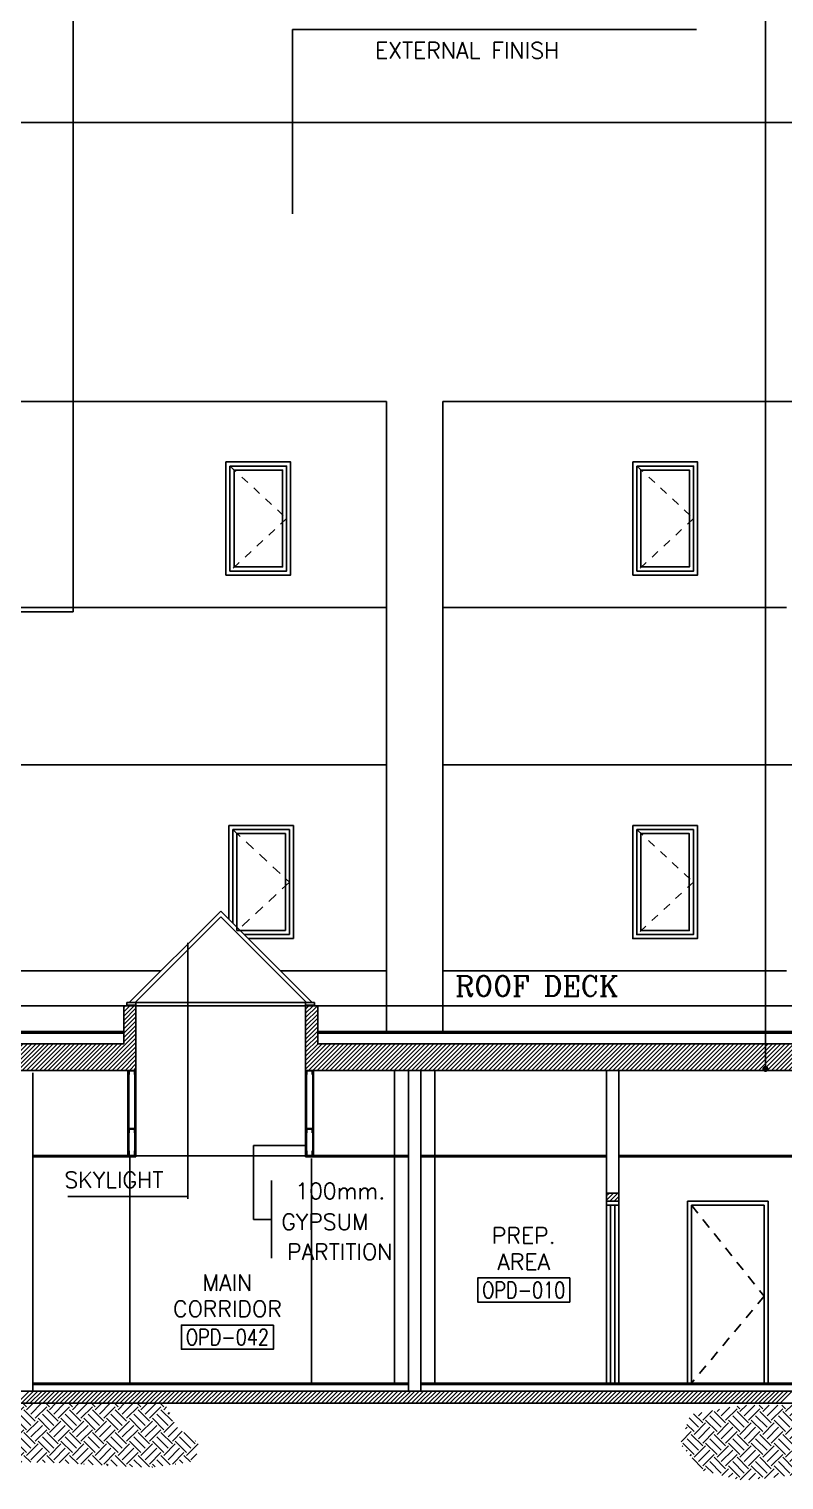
# Model space of a CAD drawing. Extents: x 417680.1 to 417774.5, y 43453.2 to 43484.7.
# Drawn here: x 417737.33 to 417746.67, y 43456.91 to 43474.87 of the extents above; entities that cross this region are included whole.
import ezdxf
from ezdxf.enums import TextEntityAlignment as Align

# ---------------------------------------------------------------- set-up
doc = ezdxf.new("R2010")
doc.units = 0
doc.header["$MEASUREMENT"] = 0
doc.linetypes.add('HIDDEN2', pattern=[0.1875, 0.125, -0.0625])
doc.layers.get('0').update_dxf_attribs({"color": 4, "linetype": 'CONTINUOUS'})
for name, color, linetype in [('CELING', 1, 'CONTINUOUS'), ('COL', 2, 'CONTINUOUS'), ('DIM-IN', 7, 'CONTINUOUS'), ('DIM-OUT', 4, 'CONTINUOUS'), ('DOOR', 7, 'CONTINUOUS'), ('EL', 2, 'CONTINUOUS'), ('HAT', 11, 'CONTINUOUS'), ('Hatch', 11, 'CONTINUOUS'), ('RM-BOX', 2, 'CONTINUOUS'), ('RM-NAME', 2, 'CONTINUOUS'), ('RM-NO', 2, 'CONTINUOUS'), ('SEC', 4, 'CONTINUOUS'), ('WALL', 2, 'CONTINUOUS'), ('WIN', 4, 'CONTINUOUS')]:
    doc.layers.add(name, color=color, linetype=linetype)
doc.styles.add('ROMANC', font='romanc', dxfattribs={"height": 0.1})
doc.styles.add('ROMANS', font='ROMANS.shx', dxfattribs={"width": 0.6})

# ---------------------------------------------------------------- blocks, each defined once
blk = doc.blocks.new('*X14')
at = {"color": 0}
for p, q in [((-239486, 231235), (-239464, 231257)), ((-239486, 231182), (-239411, 231257)), ((-239486, 231129), (-239358, 231257)), ((-239486, 231076), (-239336, 231226)), ((-239486, 231023), (-239336, 231173)), ((-249086, 230704), (-248773, 231017)), ((-249086, 230757), (-248826, 231017)), ((-249086, 230810), (-248879, 231017)), ((-249086, 230863), (-248932, 231017)), ((-249086, 230916), (-248985, 231017)), ((-249086, 230969), (-249038, 231017)), ((-249050, 230687), (-248720, 231017)), ((-248996, 230687), (-248666, 231017)), ((-248943, 230687), (-248613, 231017)), ((-248890, 230687), (-248560, 231017)), ((-248837, 230687), (-248507, 231017)), ((-248784, 230687), (-248454, 231017)), ((-248731, 230687), (-248401, 231017)), ((-248678, 230687), (-248348, 231017)), ((-248625, 230687), (-248295, 231017)), ((-248572, 230687), (-248242, 231017)), ((-248519, 230687), (-248189, 231017)), ((-248466, 230687), (-248136, 231017)), ((-248413, 230687), (-248083, 231017)), ((-248360, 230687), (-248030, 231017)), ((-248307, 230687), (-247977, 231017)), ((-248254, 230687), (-247924, 231017)), ((-248201, 230687), (-247871, 231017)), ((-248148, 230687), (-247818, 231017)), ((-248095, 230687), (-247765, 231017)), ((-248042, 230687), (-247712, 231017)), ((-247989, 230687), (-247659, 231017)), ((-247936, 230687), (-247606, 231017)), ((-247883, 230687), (-247553, 231017)), ((-247830, 230687), (-247500, 231017)), ((-247777, 230687), (-247447, 231017)), ((-247724, 230687), (-247394, 231017)), ((-247671, 230687), (-247341, 231017)), ((-247618, 230687), (-247288, 231017)), ((-247565, 230687), (-247235, 231017)), ((-247512, 230687), (-247182, 231017)), ((-247459, 230687), (-247129, 231017)), ((-247405, 230687), (-247075, 231017)), ((-247352, 230687), (-247022, 231017)), ((-247299, 230687), (-246969, 231017)), ((-247246, 230687), (-246916, 231017)), ((-247193, 230687), (-246863, 231017)), ((-247140, 230687), (-246810, 231017)), ((-247087, 230687), (-246757, 231017)), ((-247034, 230687), (-246704, 231017)), ((-246981, 230687), (-246651, 231017)), ((-246928, 230687), (-246598, 231017)), ((-246875, 230687), (-246545, 231017)), ((-246822, 230687), (-246492, 231017)), ((-246769, 230687), (-246439, 231017)), ((-246716, 230687), (-246386, 231017)), ((-246663, 230687), (-246333, 231017)), ((-246610, 230687), (-246280, 231017)), ((-246557, 230687), (-246227, 231017)), ((-246504, 230687), (-246174, 231017)), ((-246451, 230687), (-246121, 231017)), ((-246398, 230687), (-246068, 231017)), ((-246345, 230687), (-246015, 231017)), ((-246292, 230687), (-245962, 231017)), ((-246239, 230687), (-245909, 231017)), ((-246186, 230687), (-245856, 231017)), ((-246133, 230687), (-245803, 231017)), ((-246080, 230687), (-245750, 231017)), ((-246027, 230687), (-245697, 231017)), ((-245974, 230687), (-245644, 231017)), ((-245921, 230687), (-245591, 231017)), ((-245868, 230687), (-245538, 231017)), ((-245815, 230687), (-245485, 231017)), ((-245761, 230687), (-245431, 231017)), ((-245708, 230687), (-245378, 231017)), ((-245655, 230687), (-245325, 231017)), ((-245602, 230687), (-245272, 231017)), ((-245549, 230687), (-245219, 231017)), ((-245496, 230687), (-245166, 231017)), ((-245443, 230687), (-245113, 231017)), ((-245390, 230687), (-245060, 231017)), ((-245337, 230687), (-245007, 231017)), ((-245284, 230687), (-244954, 231017)), ((-245231, 230687), (-244901, 231017)), ((-245178, 230687), (-244848, 231017)), ((-245125, 230687), (-244795, 231017)), ((-245072, 230687), (-244742, 231017)), ((-245019, 230687), (-244689, 231017)), ((-244966, 230687), (-244636, 231017)), ((-244913, 230687), (-244583, 231017)), ((-244860, 230687), (-244530, 231017)), ((-244807, 230687), (-244477, 231017)), ((-244754, 230687), (-244424, 231017)), ((-244701, 230687), (-244371, 231017)), ((-244648, 230687), (-244318, 231017)), ((-244595, 230687), (-244265, 231017)), ((-244542, 230687), (-244212, 231017)), ((-244489, 230687), (-244159, 231017)), ((-244436, 230687), (-244106, 231017)), ((-244383, 230687), (-244053, 231017)), ((-244330, 230687), (-244000, 231017)), ((-244277, 230687), (-243947, 231017)), ((-244224, 230687), (-243894, 231017)), ((-244170, 230687), (-243840, 231017)), ((-244117, 230687), (-243787, 231017)), ((-244064, 230687), (-243734, 231017)), ((-244011, 230687), (-243681, 231017)), ((-243958, 230687), (-243628, 231017)), ((-243905, 230687), (-243575, 231017)), ((-243852, 230687), (-243522, 231017)), ((-243836, 230650), (-243469, 231017)), ((-243836, 230597), (-243416, 231017)), ((-243836, 230544), (-243363, 231017)), ((-243836, 230491), (-243310, 231017)), ((-243817, 230457), (-243257, 231017)), ((-243764, 230457), (-243204, 231017)), ((-243711, 230457), (-243151, 231017)), ((-243658, 230457), (-243098, 231017)), ((-243605, 230457), (-243045, 231017)), ((-243552, 230457), (-242992, 231017)), ((-243499, 230457), (-242939, 231017)), ((-243446, 230457), (-242886, 231017)), ((-243393, 230457), (-242836, 231014)), ((-243340, 230457), (-242836, 230961)), ((-239486, 230970), (-239336, 231120)), ((-239486, 230917), (-239336, 231067)), ((-239486, 230864), (-239336, 231014)), ((-239486, 230811), (-239336, 230961)), ((-243287, 230457), (-242836, 230908)), ((-243234, 230457), (-242836, 230855)), ((-243181, 230457), (-242836, 230802)), ((-243128, 230457), (-242798, 230787)), ((-243075, 230457), (-242745, 230787)), ((-243022, 230457), (-242692, 230787)), ((-242969, 230457), (-242639, 230787)), ((-242916, 230457), (-242586, 230787)), ((-242863, 230457), (-242533, 230787)), ((-242809, 230457), (-242479, 230787)), ((-242756, 230457), (-242426, 230787)), ((-242703, 230457), (-242373, 230787)), ((-242650, 230457), (-242320, 230787)), ((-242597, 230457), (-242267, 230787)), ((-242544, 230457), (-242214, 230787)), ((-242491, 230457), (-242161, 230787)), ((-242438, 230457), (-242108, 230787)), ((-242385, 230457), (-242055, 230787)), ((-242332, 230457), (-242002, 230787)), ((-242279, 230457), (-241949, 230787)), ((-242226, 230457), (-241896, 230787)), ((-242173, 230457), (-241843, 230787)), ((-242120, 230457), (-241790, 230787)), ((-242067, 230457), (-241737, 230787)), ((-242014, 230457), (-241684, 230787)), ((-241961, 230457), (-241631, 230787)), ((-241908, 230457), (-241578, 230787)), ((-241855, 230457), (-241525, 230787)), ((-241802, 230457), (-241472, 230787)), ((-241749, 230457), (-241419, 230787)), ((-241696, 230457), (-241366, 230787)), ((-241643, 230457), (-241313, 230787)), ((-241590, 230457), (-241260, 230787)), ((-241537, 230457), (-241207, 230787)), ((-241484, 230457), (-241154, 230787)), ((-241431, 230457), (-241101, 230787)), ((-241378, 230457), (-241048, 230787)), ((-241325, 230457), (-240995, 230787)), ((-241272, 230457), (-240942, 230787)), ((-241218, 230457), (-240888, 230787)), ((-241165, 230457), (-240835, 230787)), ((-241112, 230457), (-240782, 230787)), ((-241059, 230457), (-240729, 230787)), ((-241006, 230457), (-240676, 230787)), ((-240953, 230457), (-240623, 230787)), ((-240900, 230457), (-240570, 230787)), ((-240847, 230457), (-240517, 230787)), ((-240794, 230457), (-240464, 230787)), ((-240741, 230457), (-240411, 230787)), ((-240688, 230457), (-240358, 230787)), ((-240635, 230457), (-240305, 230787)), ((-240582, 230457), (-240252, 230787)), ((-240529, 230457), (-240199, 230787)), ((-240476, 230457), (-240146, 230787)), ((-240423, 230457), (-240093, 230787)), ((-240370, 230457), (-240040, 230787)), ((-240317, 230457), (-239987, 230787)), ((-240264, 230457), (-239934, 230787)), ((-240211, 230457), (-239881, 230787)), ((-240158, 230457), (-239828, 230787)), ((-240105, 230457), (-239775, 230787)), ((-240052, 230457), (-239722, 230787)), ((-239999, 230457), (-239669, 230787)), ((-239946, 230457), (-239616, 230787)), ((-239893, 230457), (-239563, 230787)), ((-239840, 230457), (-239510, 230787)), ((-239787, 230457), (-239336, 230908)), ((-239734, 230457), (-239336, 230855)), ((-239681, 230457), (-239336, 230802)), ((-239628, 230457), (-239336, 230749)), ((-239574, 230457), (-239336, 230696)), ((-239521, 230457), (-239336, 230643)), ((-239468, 230457), (-239336, 230590)), ((-239415, 230457), (-239336, 230537)), ((-239362, 230457), (-239336, 230483))]:
    blk.add_line(p, q, dxfattribs=at)
blk = doc.blocks.new('WIN80E')
at = {"layer": 'WIN', "linetype": 'HIDDEN2'}
for p, q in [((50, -50), (750, -700)), ((750, -700), (50, -1350))]:
    blk.add_line(p, q, dxfattribs=at)
at = {"layer": 'WIN', "color": 4}
blk.add_lwpolyline([(0, 0), (800, 0), (800, -1400), (0, -1400)], close=True, dxfattribs=at)
at = {"layer": 'WIN'}
for points in [[(50, -50), (750, -50), (750, -1350), (50, -1350)], [(100, -100), (700, -100), (700, -1300), (100, -1300)]]:
    blk.add_lwpolyline(points, close=True, dxfattribs=at)
blk = doc.blocks.new('*X12')
at = {"color": 0}
for p, q in [((-240805, 226787), (-240655, 226937)), ((-240752, 226787), (-240602, 226937)), ((-240699, 226787), (-240549, 226937)), ((-240646, 226787), (-240496, 226937)), ((-240593, 226787), (-240443, 226937)), ((-240540, 226787), (-240390, 226937)), ((-240487, 226787), (-240337, 226937)), ((-240434, 226787), (-240284, 226937)), ((-240381, 226787), (-240231, 226937)), ((-240328, 226787), (-240178, 226937)), ((-240275, 226787), (-240125, 226937)), ((-240222, 226787), (-240072, 226937)), ((-240169, 226787), (-240019, 226937)), ((-240116, 226787), (-239966, 226937)), ((-240062, 226787), (-239912, 226937)), ((-240009, 226787), (-239859, 226937)), ((-239956, 226787), (-239806, 226937)), ((-239903, 226787), (-239753, 226937)), ((-239850, 226787), (-239700, 226937)), ((-239797, 226787), (-239647, 226937)), ((-239744, 226787), (-239594, 226937)), ((-239691, 226787), (-239541, 226937)), ((-239638, 226787), (-239488, 226937)), ((-239585, 226787), (-239435, 226937)), ((-239532, 226787), (-239382, 226937)), ((-239479, 226787), (-239329, 226937)), ((-239426, 226787), (-239276, 226937)), ((-239373, 226787), (-239223, 226937)), ((-239320, 226787), (-239170, 226937)), ((-239267, 226787), (-239117, 226937)), ((-239214, 226787), (-239064, 226937)), ((-239161, 226787), (-239011, 226937)), ((-239108, 226787), (-238958, 226937)), ((-239055, 226787), (-238905, 226937)), ((-239002, 226787), (-238852, 226937)), ((-238949, 226787), (-238799, 226937)), ((-238896, 226787), (-238746, 226937)), ((-238843, 226787), (-238693, 226937)), ((-238790, 226787), (-238640, 226937)), ((-238737, 226787), (-238587, 226937)), ((-238684, 226787), (-238534, 226937)), ((-238631, 226787), (-238481, 226937)), ((-238578, 226787), (-238428, 226937)), ((-238525, 226787), (-238375, 226937)), ((-238472, 226787), (-238322, 226937)), ((-238418, 226787), (-238268, 226937)), ((-238365, 226787), (-238215, 226937)), ((-238312, 226787), (-238162, 226937)), ((-238259, 226787), (-238109, 226937)), ((-238206, 226787), (-238056, 226937)), ((-238153, 226787), (-238003, 226937)), ((-238100, 226787), (-237950, 226937)), ((-238047, 226787), (-237897, 226937)), ((-237994, 226787), (-237844, 226937)), ((-237941, 226787), (-237791, 226937)), ((-237888, 226787), (-237738, 226937)), ((-237835, 226787), (-237685, 226937)), ((-237782, 226787), (-237632, 226937)), ((-237729, 226787), (-237579, 226937)), ((-237676, 226787), (-237526, 226937)), ((-237623, 226787), (-237473, 226937)), ((-237570, 226787), (-237420, 226937)), ((-237517, 226787), (-237367, 226937)), ((-237464, 226787), (-237314, 226937)), ((-237411, 226787), (-237261, 226937)), ((-237358, 226787), (-237208, 226937)), ((-237305, 226787), (-237155, 226937)), ((-237252, 226787), (-237102, 226937)), ((-237199, 226787), (-237049, 226937)), ((-237146, 226787), (-236996, 226937)), ((-237093, 226787), (-236943, 226937)), ((-237040, 226787), (-236890, 226937)), ((-236987, 226787), (-236837, 226937)), ((-236934, 226787), (-236784, 226937)), ((-236881, 226787), (-236731, 226937)), ((-236827, 226787), (-236677, 226937)), ((-236774, 226787), (-236624, 226937)), ((-236721, 226787), (-236571, 226937)), ((-236668, 226787), (-236518, 226937)), ((-236615, 226787), (-236465, 226937)), ((-236562, 226787), (-236412, 226937)), ((-236509, 226787), (-236359, 226937)), ((-236456, 226787), (-236306, 226937)), ((-236403, 226787), (-236253, 226937)), ((-236350, 226787), (-236200, 226937)), ((-236297, 226787), (-236147, 226937)), ((-236244, 226787), (-236094, 226937)), ((-236191, 226787), (-236041, 226937)), ((-236138, 226787), (-235988, 226937)), ((-236085, 226787), (-235935, 226937)), ((-236032, 226787), (-235882, 226937)), ((-235979, 226787), (-235829, 226937)), ((-235926, 226787), (-235776, 226937)), ((-235873, 226787), (-235723, 226937)), ((-235820, 226787), (-235670, 226937)), ((-235767, 226787), (-235617, 226937)), ((-235714, 226787), (-235564, 226937)), ((-235661, 226787), (-235511, 226937)), ((-235608, 226787), (-235458, 226937)), ((-235555, 226787), (-235405, 226937)), ((-235502, 226787), (-235352, 226937)), ((-235449, 226787), (-235299, 226937)), ((-235396, 226787), (-235246, 226937)), ((-235343, 226787), (-235193, 226937)), ((-235290, 226787), (-235140, 226937)), ((-235236, 226787), (-235086, 226937)), ((-235183, 226787), (-235033, 226937)), ((-235130, 226787), (-234980, 226937)), ((-235077, 226787), (-234927, 226937)), ((-235024, 226787), (-234874, 226937)), ((-234971, 226787), (-234821, 226937)), ((-234918, 226787), (-234768, 226937)), ((-234865, 226787), (-234715, 226937)), ((-234812, 226787), (-234662, 226937)), ((-234759, 226787), (-234609, 226937)), ((-234706, 226787), (-234556, 226937)), ((-234653, 226787), (-234503, 226937)), ((-234600, 226787), (-234450, 226937)), ((-234547, 226787), (-234397, 226937)), ((-234494, 226787), (-234344, 226937)), ((-234441, 226787), (-234291, 226937)), ((-234388, 226787), (-234238, 226937)), ((-234335, 226787), (-234185, 226937)), ((-234282, 226787), (-234132, 226937)), ((-234229, 226787), (-234079, 226937)), ((-234176, 226787), (-234026, 226937)), ((-234123, 226787), (-233973, 226937)), ((-234070, 226787), (-233920, 226937)), ((-234017, 226787), (-233867, 226937)), ((-233964, 226787), (-233814, 226937)), ((-233911, 226787), (-233761, 226937)), ((-233858, 226787), (-233708, 226937)), ((-233805, 226787), (-233655, 226937)), ((-233752, 226787), (-233602, 226937)), ((-233699, 226787), (-233549, 226937)), ((-233645, 226787), (-233495, 226937)), ((-233592, 226787), (-233442, 226937)), ((-233539, 226787), (-233389, 226937)), ((-233486, 226787), (-233336, 226937)), ((-233433, 226787), (-233283, 226937)), ((-233380, 226787), (-233230, 226937)), ((-233327, 226787), (-233177, 226937)), ((-233274, 226787), (-233124, 226937)), ((-233221, 226787), (-233071, 226937)), ((-233168, 226787), (-233018, 226937)), ((-233115, 226787), (-232965, 226937)), ((-233062, 226787), (-232912, 226937)), ((-233009, 226787), (-232859, 226937)), ((-232956, 226787), (-232806, 226937)), ((-232903, 226787), (-232753, 226937)), ((-232850, 226787), (-232700, 226937)), ((-232797, 226787), (-232647, 226937)), ((-232744, 226787), (-232594, 226937)), ((-232691, 226787), (-232541, 226937)), ((-232638, 226787), (-232488, 226937)), ((-232585, 226787), (-232435, 226937)), ((-232532, 226787), (-232382, 226937)), ((-232479, 226787), (-232329, 226937)), ((-232426, 226787), (-232276, 226937)), ((-232373, 226787), (-232223, 226937)), ((-232320, 226787), (-232170, 226937)), ((-232267, 226787), (-232117, 226937)), ((-232214, 226787), (-232064, 226937)), ((-232161, 226787), (-232011, 226937)), ((-232108, 226787), (-231958, 226937)), ((-232055, 226787), (-231905, 226937)), ((-232001, 226787), (-231851, 226937)), ((-231948, 226787), (-231798, 226937)), ((-231895, 226787), (-231745, 226937)), ((-231842, 226787), (-231692, 226937)), ((-231789, 226787), (-231639, 226937)), ((-231736, 226787), (-231586, 226937)), ((-231683, 226787), (-231533, 226937)), ((-231630, 226787), (-231480, 226937)), ((-231577, 226787), (-231427, 226937)), ((-231524, 226787), (-231374, 226937)), ((-231471, 226787), (-231321, 226937)), ((-231418, 226787), (-231268, 226937)), ((-231365, 226787), (-231215, 226937))]:
    blk.add_line(p, q, dxfattribs=at)
blk = doc.blocks.new('*X8')
at = {"color": 0}
for p, q in [((267.64, 287.09), (267.3, 287.42)), ((267.64, 286.73), (268.44, 287.53)), ((268.17, 286.2), (269.5, 287.53)), ((270.47, 287.09), (270.02, 287.53)), ((270.47, 286.73), (271.27, 287.53)), ((271, 286.2), (272.33, 287.53)), ((273.3, 287.09), (272.85, 287.53)), ((273.3, 286.73), (274.1, 287.53)), ((273.83, 286.2), (275.16, 287.53)), ((276.13, 287.09), (275.68, 287.53)), ((276.13, 286.73), (276.93, 287.53)), ((276.66, 286.2), (277.99, 287.53)), ((278.95, 287.09), (278.51, 287.53)), ((278.95, 286.73), (279.76, 287.53)), ((279.48, 286.2), (280.82, 287.53)), ((281.78, 287.09), (281.33, 287.53)), ((281.78, 286.73), (282.58, 287.53)), ((282.31, 286.2), (283.64, 287.53)), ((284.61, 287.09), (284.16, 287.53)), ((284.61, 286.73), (285.41, 287.53)), ((285.14, 286.2), (286.47, 287.53)), ((287.44, 287.09), (286.99, 287.53)), ((287.44, 286.73), (288.24, 287.53)), ((287.97, 286.2), (289.3, 287.53)), ((290.27, 287.09), (289.82, 287.53)), ((290.27, 286.73), (291.07, 287.53)), ((290.8, 286.2), (292.13, 287.53)), ((293.1, 287.09), (292.65, 287.53)), ((293.1, 286.73), (293.9, 287.53)), ((293.63, 286.2), (294.96, 287.53)), ((295.92, 287.09), (295.48, 287.53)), ((295.92, 286.73), (296.73, 287.53)), ((296.45, 286.2), (297.79, 287.53)), ((298.75, 287.09), (298.3, 287.53)), ((298.75, 286.73), (299.55, 287.53)), ((299.28, 286.2), (300.62, 287.53)), ((301.58, 287.09), (301.13, 287.53)), ((262.51, 284.79), (261.35, 285.95)), ((263.04, 285.32), (261.92, 286.44)), ((262.51, 286.2), (262.94, 286.63)), ((263.04, 285.67), (264.24, 286.86)), ((264.81, 284.26), (263.4, 285.67)), ((265.34, 284.79), (263.93, 286.2)), ((265.87, 285.32), (264.46, 286.73)), ((264.81, 286.73), (265.1, 287.02)), ((265.34, 286.2), (266.4, 287.26)), ((265.87, 285.67), (267.29, 287.09)), ((267.64, 284.26), (266.23, 285.67)), ((268.17, 284.79), (266.76, 286.2)), ((268.7, 285.32), (267.29, 286.73)), ((268.7, 285.67), (270.11, 287.09)), ((270.47, 284.26), (269.05, 285.67)), ((271, 284.79), (269.58, 286.2)), ((271.53, 285.32), (270.11, 286.73)), ((271.53, 285.67), (272.94, 287.09)), ((273.3, 284.26), (271.88, 285.67)), ((273.83, 284.79), (272.41, 286.2)), ((274.36, 285.32), (272.94, 286.73)), ((274.36, 285.67), (275.77, 287.09)), ((276.13, 284.26), (274.71, 285.67)), ((276.66, 284.79), (275.24, 286.2)), ((277.19, 285.32), (275.77, 286.73)), ((277.19, 285.67), (278.6, 287.09)), ((278.95, 284.26), (277.54, 285.67)), ((279.48, 284.79), (278.07, 286.2)), ((280.01, 285.32), (278.6, 286.73)), ((280.01, 285.67), (281.43, 287.09)), ((281.78, 284.26), (280.37, 285.67)), ((282.31, 284.79), (280.9, 286.2)), ((282.84, 285.32), (281.43, 286.73)), ((282.84, 285.67), (284.26, 287.09)), ((284.61, 284.26), (283.2, 285.67)), ((285.14, 284.79), (283.73, 286.2)), ((285.67, 285.32), (284.26, 286.73)), ((285.67, 285.67), (287.09, 287.09)), ((287.44, 284.26), (286.02, 285.67)), ((287.97, 284.79), (286.56, 286.2)), ((288.5, 285.32), (287.09, 286.73)), ((288.5, 285.67), (289.91, 287.09)), ((290.27, 284.26), (288.85, 285.67)), ((290.8, 284.79), (289.38, 286.2)), ((291.33, 285.32), (289.91, 286.73)), ((291.33, 285.67), (292.74, 287.09)), ((293.1, 284.26), (291.68, 285.67)), ((293.63, 284.79), (292.21, 286.2)), ((294.16, 285.32), (292.74, 286.73)), ((294.16, 285.67), (295.57, 287.09)), ((295.92, 284.26), (294.51, 285.67)), ((296.45, 284.79), (295.04, 286.2)), ((296.98, 285.32), (295.57, 286.73)), ((296.98, 285.67), (298.4, 287.09)), ((298.75, 284.26), (297.34, 285.67)), ((299.28, 284.79), (297.87, 286.2)), ((299.81, 285.32), (298.4, 286.73)), ((299.81, 285.67), (301.23, 287.09)), ((301.58, 284.26), (300.17, 285.67)), ((302.11, 284.79), (300.7, 286.2)), ((302.64, 285.32), (301.23, 286.73)), ((301.58, 286.73), (301.92, 287.07)), ((302.11, 286.2), (302.28, 286.37)), ((260.37, 282.99), (261.63, 284.26)), ((260.9, 284.58), (261.1, 284.79)), ((261.98, 284.26), (261.09, 285.15)), ((263.04, 282.49), (261.63, 283.9)), ((261.98, 283.9), (263.4, 285.32)), ((262.51, 283.37), (263.93, 284.79)), ((263.04, 282.84), (264.46, 284.26)), ((265.87, 282.49), (264.46, 283.9)), ((264.81, 283.9), (266.23, 285.32)), ((265.34, 283.37), (266.76, 284.79)), ((265.87, 282.84), (267.29, 284.26)), ((268.7, 282.49), (267.29, 283.9)), ((267.64, 283.9), (269.05, 285.32)), ((268.17, 283.37), (269.58, 284.79)), ((268.7, 282.84), (270.11, 284.26)), ((271.53, 282.49), (270.11, 283.9)), ((270.47, 283.9), (271.88, 285.32)), ((271, 283.37), (272.41, 284.79)), ((271.53, 282.84), (272.94, 284.26)), ((274.36, 282.49), (272.94, 283.9)), ((273.3, 283.9), (274.71, 285.32)), ((273.83, 283.37), (275.24, 284.79)), ((274.36, 282.84), (275.77, 284.26)), ((277.19, 282.49), (275.77, 283.9)), ((276.13, 283.9), (277.54, 285.32)), ((276.66, 283.37), (278.07, 284.79)), ((277.19, 282.84), (278.6, 284.26)), ((280.01, 282.49), (278.6, 283.9)), ((278.95, 283.9), (280.37, 285.32)), ((279.48, 283.37), (280.9, 284.79)), ((280.01, 282.84), (281.43, 284.26)), ((282.84, 282.49), (281.43, 283.9)), ((281.78, 283.9), (283.2, 285.32)), ((282.31, 283.37), (283.73, 284.79)), ((282.84, 282.84), (284.26, 284.26)), ((285.67, 282.49), (284.26, 283.9)), ((284.61, 283.9), (286.02, 285.32)), ((285.14, 283.37), (286.56, 284.79)), ((285.67, 282.84), (287.09, 284.26)), ((288.5, 282.49), (287.09, 283.9)), ((287.44, 283.9), (288.85, 285.32)), ((287.97, 283.37), (289.38, 284.79)), ((288.5, 282.84), (289.91, 284.26)), ((291.33, 282.49), (289.91, 283.9)), ((290.27, 283.9), (291.68, 285.32)), ((290.8, 283.37), (292.21, 284.79)), ((291.33, 282.84), (292.74, 284.26)), ((294.16, 282.49), (292.74, 283.9)), ((293.1, 283.9), (294.51, 285.32)), ((293.63, 283.37), (295.04, 284.79)), ((294.16, 282.84), (295.57, 284.26)), ((296.98, 282.49), (295.57, 283.9)), ((295.92, 283.9), (297.34, 285.32)), ((296.45, 283.37), (297.87, 284.79)), ((296.98, 282.84), (298.4, 284.26)), ((299.81, 282.49), (298.4, 283.9)), ((298.75, 283.9), (300.17, 285.32)), ((299.28, 283.37), (300.7, 284.79)), ((299.81, 282.84), (301.23, 284.26)), ((302.64, 282.49), (301.23, 283.9)), ((301.58, 283.9), (302.88, 285.2)), ((302.11, 283.37), (303.26, 284.52)), ((302.64, 282.84), (303.87, 284.07)), ((305.47, 282.49), (304.06, 283.9)), ((260.51, 282.43), (260.57, 282.49)), ((261.98, 281.43), (260.57, 282.84)), ((260.99, 281.85), (261.1, 281.96)), ((262.51, 281.96), (261.1, 283.37)), ((261.98, 281.07), (263.4, 282.49)), ((262.51, 280.54), (263.93, 281.96)), ((264.81, 281.43), (263.4, 282.84)), ((265.34, 281.96), (263.93, 283.37)), ((264.81, 281.07), (266.23, 282.49)), ((265.34, 280.54), (266.76, 281.96)), ((267.64, 281.43), (266.23, 282.84)), ((268.17, 281.96), (266.76, 283.37)), ((267.64, 281.07), (269.05, 282.49)), ((268.17, 280.54), (269.58, 281.96)), ((270.47, 281.43), (269.05, 282.84)), ((271, 281.96), (269.58, 283.37)), ((270.47, 281.07), (271.88, 282.49)), ((271, 280.54), (272.41, 281.96)), ((273.3, 281.43), (271.88, 282.84)), ((273.83, 281.96), (272.41, 283.37)), ((273.3, 281.07), (274.71, 282.49)), ((273.83, 280.54), (275.24, 281.96)), ((276.13, 281.43), (274.71, 282.84)), ((276.66, 281.96), (275.24, 283.37)), ((276.13, 281.07), (277.54, 282.49)), ((276.66, 280.54), (278.07, 281.96)), ((278.95, 281.43), (277.54, 282.84)), ((279.48, 281.96), (278.07, 283.37)), ((278.95, 281.07), (280.37, 282.49)), ((279.48, 280.54), (280.9, 281.96)), ((281.78, 281.43), (280.37, 282.84)), ((282.31, 281.96), (280.9, 283.37)), ((281.78, 281.07), (283.2, 282.49)), ((282.31, 280.54), (283.73, 281.96)), ((284.61, 281.43), (283.2, 282.84)), ((285.14, 281.96), (283.73, 283.37)), ((284.61, 281.07), (286.02, 282.49)), ((285.14, 280.54), (286.56, 281.96)), ((287.44, 281.43), (286.02, 282.84)), ((287.97, 281.96), (286.56, 283.37)), ((287.44, 281.07), (288.85, 282.49)), ((287.97, 280.54), (289.38, 281.96)), ((290.27, 281.43), (288.85, 282.84)), ((290.8, 281.96), (289.38, 283.37)), ((290.27, 281.07), (291.68, 282.49)), ((290.8, 280.54), (292.21, 281.96)), ((293.1, 281.43), (291.68, 282.84)), ((293.63, 281.96), (292.21, 283.37)), ((293.1, 281.07), (294.51, 282.49)), ((293.63, 280.54), (295.04, 281.96)), ((295.92, 281.43), (294.51, 282.84)), ((296.45, 281.96), (295.04, 283.37)), ((295.92, 281.07), (297.34, 282.49)), ((296.45, 280.54), (297.87, 281.96)), ((298.75, 281.43), (297.34, 282.84)), ((299.28, 281.96), (297.87, 283.37)), ((298.75, 281.07), (300.17, 282.49)), ((299.28, 280.54), (300.7, 281.96)), ((301.58, 281.43), (300.17, 282.84)), ((302.11, 281.96), (300.7, 283.37)), ((301.58, 281.07), (303, 282.49)), ((302.11, 280.54), (303.53, 281.96)), ((304.41, 281.43), (303, 282.84)), ((304.94, 281.96), (303.53, 283.37)), ((304.41, 281.07), (305.82, 282.49)), ((305.47, 282.84), (305.5, 282.87)), ((261.48, 281.27), (261.63, 281.43)), ((263.04, 279.66), (261.72, 280.99)), ((263.04, 280.01), (264.46, 281.43)), ((265.34, 279.13), (263.93, 280.54)), ((265.87, 279.66), (264.46, 281.07)), ((265.87, 280.01), (267.29, 281.43)), ((268.17, 279.13), (266.76, 280.54)), ((268.7, 279.66), (267.29, 281.07)), ((268.7, 280.01), (270.11, 281.43)), ((271, 279.13), (269.58, 280.54)), ((271.53, 279.66), (270.11, 281.07)), ((271.53, 280.01), (272.94, 281.43)), ((273.83, 279.13), (272.41, 280.54)), ((274.36, 279.66), (272.94, 281.07)), ((274.36, 280.01), (275.77, 281.43)), ((276.64, 279.14), (275.24, 280.54)), ((277.19, 279.66), (275.77, 281.07)), ((277.19, 280.01), (278.6, 281.43)), ((279.01, 279.61), (278.07, 280.54)), ((279.76, 279.92), (278.6, 281.07)), ((280.03, 280.03), (281.43, 281.43)), ((281.13, 280.31), (280.9, 280.54)), ((282.22, 280.29), (281.43, 281.07)), ((283.09, 280.27), (284.26, 281.43)), ((284.03, 280.24), (283.73, 280.54)), ((285.11, 280.22), (284.26, 281.07)), ((285.86, 280.2), (287.09, 281.43)), ((286.92, 280.18), (286.56, 280.54)), ((288.01, 280.15), (287.09, 281.07)), ((288.62, 280.14), (289.91, 281.43)), ((289.85, 280.08), (289.38, 280.54)), ((290.97, 280.02), (289.91, 281.07)), ((291.33, 280.01), (292.74, 281.43)), ((292.83, 279.92), (292.21, 280.54)), ((293.96, 279.86), (292.74, 281.07)), ((294.16, 280.01), (295.57, 281.43)), ((295.82, 279.76), (295.04, 280.54)), ((296.94, 279.7), (295.57, 281.07)), ((296.98, 280.01), (298.4, 281.43)), ((298.81, 279.6), (297.87, 280.54)), ((299.81, 279.66), (298.4, 281.07)), ((299.81, 280.01), (301.23, 281.43)), ((301.46, 279.79), (300.7, 280.54)), ((302.39, 279.91), (301.23, 281.07)), ((302.64, 280.01), (304.06, 281.43)), ((303.94, 280.13), (303.53, 280.54)), ((304.87, 280.26), (304.06, 281.07)), ((304.94, 280.54), (305.68, 281.29)), ((263.12, 279.38), (263.4, 279.66)), ((264.32, 279.09), (263.4, 280.01)), ((265.39, 278.82), (266.23, 279.66)), ((267.64, 278.6), (266.23, 280.01)), ((266.24, 278.62), (266.76, 279.13)), ((267.09, 278.41), (267.29, 278.6)), ((267.66, 278.27), (269.05, 279.66)), ((268.74, 278.28), (269.58, 279.13)), ((270.47, 278.6), (269.05, 280.01)), ((269.9, 278.39), (270.11, 278.6)), ((270.68, 278.46), (271.88, 279.66)), ((271.85, 278.57), (272.41, 279.13)), ((273.17, 278.72), (271.88, 280.01)), ((273.86, 278.81), (274.71, 279.66)), ((275.7, 279.03), (274.71, 280.01)), ((275.06, 278.95), (275.24, 279.13)), ((277.08, 279.2), (277.54, 279.66)), ((278.22, 279.34), (277.54, 280.01)), ((291.71, 279.98), (291.68, 280.01)), ((294.7, 279.82), (294.51, 280.01)), ((297.69, 279.66), (297.34, 280.01)), ((300.11, 279.6), (300.17, 279.66)), ((300.52, 279.66), (300.17, 280.01)), ((303.01, 280), (303, 280.01))]:
    blk.add_line(p, q, dxfattribs=at)
blk = doc.blocks.new('RM1')
at = {"layer": 'RM-BOX'}
blk.add_lwpolyline([(570, -200), (-570, -200), (-570, -500), (570, -500)], close=True, dxfattribs=at)
at = {"layer": 'RM-NAME', "style": 'ROMANS'}
for tag, p in [('ROOMNAME1', (0, 324)), ('ROOMNAME2', (0, 0))]:
    blk.add_attdef(tag, text='', height=200, dxfattribs=at).set_placement(p, align=Align.MIDDLE)
at = {"layer": 'RM-NO', "style": 'ROMANS', "width": 0.8}
blk.add_attdef('ROOMNO', text='', height=200, dxfattribs=at).set_placement((0, -350), align=Align.MIDDLE)
blk = doc.blocks.new('*X11')
at = {"color": 0}
for p, q in [((-225561, 229250), (-225474, 229337)), ((-225561, 229303), (-225527, 229337)), ((-225521, 229237), (-225421, 229337)), ((-225468, 229237), (-225411, 229294)), ((-225415, 229237), (-225411, 229241))]:
    blk.add_line(p, q, dxfattribs=at)

msp = doc.modelspace()

# ---------------------------------------------------------------- hatches: boundary and pattern name
h = msp.add_hatch()
h.set_pattern_fill('ANSI31', color=11, scale=0.3, style=0)
h.set_pattern_definition([(45, (0, 0), (-0.0265165042945, 0.0265165042945), [])])
h.paths.add_polyline_path([(417740.7556, 43462.778), (417740.9056, 43462.778), (417740.9056, 43462.308), (417756.5556, 43462.308), (417756.5556, 43461.258), (417756.2556, 43461.258), (417756.2556, 43461.948), (417756.2556, 43461.9768), (417740.7556, 43461.978)])

# ---------------------------------------------------------------- linework, layer by layer
for p, q in [((417744.6306, 43458.108), (417742.1806, 43458.108)), ((417744.6306, 43458.088), (417742.1806, 43458.088)), ((417756.2556, 43458.108), (417744.6306, 43458.108)), ((417756.2556, 43458.088), (417744.6306, 43458.088))]:
    msp.add_line(p, q)
msp.add_lwpolyline([(417740.7556, 43462.778), (417740.9056, 43462.778), (417740.9056, 43462.308), (417756.5556, 43462.308), (417756.5556, 43461.258), (417756.2556, 43461.258), (417756.2556, 43461.948), (417756.2556, 43461.9768), (417740.7556, 43461.978)], close=True)
at = {"layer": 'CELING', "color": 5}
for p, q in [((417737.3806, 43460.923), (417738.5556, 43460.923)), ((417737.3806, 43460.908), (417738.5556, 43460.908)), ((417740.8556, 43460.923), (417742.0306, 43460.923)), ((417740.8556, 43460.908), (417742.0306, 43460.908)), ((417742.1806, 43460.923), (417744.4806, 43460.923)), ((417742.1806, 43460.908), (417744.4806, 43460.908)), ((417744.6306, 43460.923), (417746.7806, 43460.923)), ((417744.6306, 43460.908), (417746.7806, 43460.908))]:
    msp.add_line(p, q, dxfattribs=at)
at = {"layer": 'COL', "color": 6}
for p, q in [((417738.5056, 43462.778), (417738.5056, 43462.308)), ((417738.6556, 43462.778), (417738.5056, 43462.778)), ((417738.6556, 43462.778), (417738.6556, 43461.978)), ((417740.7556, 43462.778), (417740.9056, 43462.778)), ((417740.7556, 43462.778), (417740.7556, 43461.978)), ((417740.9056, 43462.778), (417740.9056, 43462.308)), ((417735.1556, 43462.308), (417738.5056, 43462.308)), ((417740.9056, 43462.308), (417756.5556, 43462.308)), ((417734.1556, 43461.978), (417738.6556, 43461.978)), ((417737.3806, 43461.948), (417737.3806, 43458.008)), ((417740.7556, 43461.978), (417756.2556, 43461.978)), ((417742.0306, 43461.978), (417742.0306, 43458.008)), ((417742.1806, 43461.978), (417742.1806, 43458.008)), ((417744.4806, 43461.978), (417744.4806, 43460.458)), ((417744.6306, 43461.978), (417744.6306, 43460.458)), ((417756.5556, 43458.008), (417728.9056, 43458.008)), ((417756.2556, 43457.858), (417728.9056, 43457.858))]:
    msp.add_line(p, q, dxfattribs=at)
msp.add_lwpolyline([(417744.6306, 43460.458), (417744.6306, 43460.358), (417744.4806, 43460.358), (417744.4806, 43460.458)], close=True, dxfattribs=at)
at = {"layer": 'DIM-IN', "color": 7}
for p, q in [((417740.5927, 43472.5798), (417740.5927, 43474.8625)), ((417740.5927, 43474.8625), (417741.3185, 43474.8625)), ((417741.3185, 43474.8625), (417745.5933, 43474.8625)), ((417739.2983, 43463.5549), (417739.2983, 43460.3872)), ((417740.7676, 43461.0497), (417740.1111, 43461.0497)), ((417740.1111, 43460.1335), (417740.1111, 43461.0497)), ((417740.3326, 43460.6147), (417740.3326, 43459.6524)), ((417737.8128, 43460.4172), (417739.2983, 43460.4172)), ((417740.3326, 43460.1335), (417740.1111, 43460.1335))]:
    msp.add_line(p, q, dxfattribs=at)
at = {"layer": 'DIM-OUT', "const_width": 0.0375}
msp.add_lwpolyline([(417746.4265, 43461.9958, 1), (417746.464, 43461.9958, 1)], format="xyb", close=True, dxfattribs=at)
at = {"layer": 'DOOR', "color": 4}
for p, q in [((417744.4806, 43460.358), (417744.4806, 43458.108)), ((417744.6306, 43460.358), (417744.6306, 43458.108)), ((417744.4806, 43460.308), (417744.6306, 43460.308)), ((417744.5306, 43460.308), (417744.5306, 43458.108)), ((417744.5806, 43460.308), (417744.5806, 43458.108))]:
    msp.add_line(p, q, dxfattribs=at)
at = {"layer": 'DOOR'}
for p, q in [((417746.4806, 43460.358), (417745.4806, 43460.358)), ((417746.4806, 43460.358), (417745.4806, 43460.358)), ((417745.4806, 43460.358), (417745.4806, 43458.108)), ((417746.4806, 43460.358), (417746.4806, 43458.108)), ((417746.4306, 43460.308), (417745.5306, 43460.308)), ((417745.5306, 43460.308), (417745.5306, 43458.108)), ((417746.4306, 43460.308), (417746.4306, 43458.108))]:
    msp.add_line(p, q, dxfattribs=at)
at = {"layer": 'DOOR', "linetype": 'HIDDEN2'}
for p, q in [((417745.5306, 43460.308), (417746.4306, 43459.183)), ((417746.4306, 43459.183), (417745.5306, 43458.108))]:
    msp.add_line(p, q, dxfattribs=at)
at = {"layer": 'EL', "color": 4}
for p, q in [((417748.2556, 43473.708), (417735.1556, 43473.708)), ((417740.7556, 43462.778), (417738.6556, 43462.778)), ((417738.5056, 43462.458), (417735.1556, 43462.458)), ((417738.5056, 43462.438), (417735.1556, 43462.438)), ((417740.9056, 43462.458), (417756.4056, 43462.458)), ((417740.9056, 43462.438), (417756.4056, 43462.438)), ((417738.5556, 43461.978), (417738.5556, 43460.908)), ((417738.5676, 43461.978), (417738.5676, 43460.908)), ((417738.6436, 43461.978), (417738.6436, 43460.908)), ((417738.6556, 43461.978), (417738.6556, 43460.908)), ((417740.7556, 43461.978), (417740.7556, 43460.908)), ((417740.7676, 43461.978), (417740.7676, 43460.908)), ((417740.8436, 43461.978), (417740.8436, 43460.908)), ((417740.8556, 43461.978), (417740.8556, 43460.908)), ((417741.8558, 43461.978), (417741.8558, 43458.108)), ((417742.3558, 43461.978), (417742.3558, 43458.108)), ((417738.5556, 43461.338), (417738.5676, 43461.338)), ((417738.6436, 43461.338), (417738.6556, 43461.338)), ((417740.7676, 43461.338), (417740.7556, 43461.338)), ((417740.8556, 43461.338), (417740.8436, 43461.338)), ((417738.6556, 43460.908), (417738.5556, 43460.908)), ((417738.5806, 43460.908), (417738.5806, 43458.108)), ((417738.6556, 43460.918), (417740.7556, 43460.918)), ((417740.7556, 43460.908), (417740.8556, 43460.908)), ((417740.8306, 43460.888), (417740.8306, 43458.108))]:
    msp.add_line(p, q, dxfattribs=at)
for points in [[(417738.5726, 43461.928), (417738.5676, 43461.928), (417738.5676, 43461.978), (417738.6436, 43461.978), (417738.6436, 43461.928), (417738.6386, 43461.928), (417738.6386, 43461.973), (417738.5726, 43461.973)], [(417740.8386, 43461.928), (417740.8436, 43461.928), (417740.8436, 43461.978), (417740.7676, 43461.978), (417740.7676, 43461.928), (417740.7726, 43461.928), (417740.7726, 43461.973), (417740.8386, 43461.973)], [(417738.5726, 43461.2065), (417738.5676, 43461.2065), (417738.5676, 43461.2565), (417738.6436, 43461.2565), (417738.6436, 43461.2065), (417738.6386, 43461.2065), (417738.6386, 43461.2515), (417738.5726, 43461.2515)], [(417740.8386, 43461.2065), (417740.8436, 43461.2065), (417740.8436, 43461.2565), (417740.7676, 43461.2565), (417740.7676, 43461.2065), (417740.7726, 43461.2065), (417740.7726, 43461.2515), (417740.8386, 43461.2515)], [(417738.5726, 43460.98), (417738.5676, 43460.98), (417738.5676, 43460.92), (417738.6436, 43460.92), (417738.6436, 43460.98), (417738.6386, 43460.98), (417738.6386, 43460.925), (417738.5726, 43460.925)], [(417740.8386, 43460.98), (417740.8436, 43460.98), (417740.8436, 43460.92), (417740.7676, 43460.92), (417740.7676, 43460.98), (417740.7726, 43460.98), (417740.7726, 43460.925), (417740.8386, 43460.925)]]:
    msp.add_lwpolyline(points, close=True, dxfattribs=at)
at = {"layer": 'SEC', "color": 4}
for p, q in [((417737.8801, 43477.8489), (417737.8801, 43467.6539)), ((417746.4453, 43477.3764), (417746.4453, 43461.9958)), ((417734.1164, 43467.6539), (417737.8801, 43467.6539))]:
    msp.add_line(p, q, dxfattribs=at)
at = {"layer": 'WALL', "color": 11}
for p, q in [((417741.7556, 43470.258), (417735.1556, 43470.258)), ((417741.7556, 43470.258), (417741.7556, 43462.438)), ((417742.4556, 43470.258), (417742.4556, 43462.438)), ((417748.9556, 43470.258), (417742.4556, 43470.258)), ((417741.7556, 43467.708), (417735.1556, 43467.708)), ((417746.7056, 43467.708), (417742.4556, 43467.708)), ((417741.7556, 43465.758), (417735.1556, 43465.758)), ((417748.9556, 43465.758), (417742.4556, 43465.758)), ((417738.9649, 43463.208), (417735.1556, 43463.208)), ((417741.7556, 43463.208), (417740.4463, 43463.208)), ((417746.7056, 43463.208), (417742.4556, 43463.208)), ((417738.5056, 43462.778), (417735.1556, 43462.778)), ((417740.9056, 43462.778), (417756.4056, 43462.778))]:
    msp.add_line(p, q, dxfattribs=at)
at = {"layer": 'WALL', "color": 1}
for p, q in [((417742.0306, 43458.108), (417737.3806, 43458.108)), ((417742.0306, 43458.088), (417737.3806, 43458.088))]:
    msp.add_line(p, q, dxfattribs=at)
at = {"layer": 'WIN', "color": 4}
for p, q in [((417739.8062, 43465.008), (417740.6062, 43465.008)), ((417739.8062, 43463.8481), (417739.8062, 43465.008)), ((417740.6062, 43465.008), (417740.6062, 43463.608)), ((417740.6062, 43463.608), (417740.0463, 43463.608))]:
    msp.add_line(p, q, dxfattribs=at)
at = {"layer": 'WIN', "linetype": 'HIDDEN2'}
for p, q in [((417739.8562, 43464.958), (417740.5562, 43464.308)), ((417740.5562, 43464.308), (417739.9289, 43463.7255))]:
    msp.add_line(p, q, dxfattribs=at)
at = {"layer": 'WIN'}
for p, q in [((417739.8562, 43464.958), (417740.5562, 43464.958)), ((417739.8562, 43463.7981), (417739.8562, 43464.958)), ((417739.9062, 43464.908), (417740.5062, 43464.908)), ((417739.9062, 43463.708), (417739.9062, 43464.908)), ((417740.5062, 43464.908), (417740.5062, 43463.708)), ((417740.5562, 43464.958), (417740.5562, 43463.658)), ((417738.5749, 43462.818), (417739.7056, 43463.9487)), ((417740.8363, 43462.818), (417739.7056, 43463.9487)), ((417738.6456, 43462.818), (417739.7056, 43463.878)), ((417740.7656, 43462.818), (417739.7056, 43463.878)), ((417740.5062, 43463.708), (417739.9062, 43463.708)), ((417740.5562, 43463.658), (417739.9963, 43463.658)), ((417738.5456, 43462.783), (417738.5456, 43462.818)), ((417738.6556, 43462.818), (417738.5456, 43462.818)), ((417738.6556, 43462.783), (417738.5456, 43462.783)), ((417738.6556, 43462.818), (417740.7556, 43462.818)), ((417738.6556, 43462.783), (417738.6556, 43462.818)), ((417740.7556, 43462.818), (417740.8656, 43462.818)), ((417740.7556, 43462.783), (417740.7556, 43462.818)), ((417740.7556, 43462.783), (417740.8656, 43462.783)), ((417740.8656, 43462.783), (417740.8656, 43462.818))]:
    msp.add_line(p, q, dxfattribs=at)

# ---------------------------------------------------------------- block references
at = {"layer": 'HAT', "xscale": 0.0009999999892897904, "yscale": 0.001000000003841706, "zscale": 0.001}
for name, p in [('*X14', (417977.9915, 43231.5209)), ('*X11', (417970.0415, 43231.1209)), ('*X12', (417977.9915, 43231.0709))]:
    msp.add_blockref(name, p, dxfattribs=at)
msp.add_blockref('RM1', (417743.4552, 43459.6089), dxfattribs=at).add_auto_attribs({'ROOMNO': 'OPD-010', 'ROOMNAME2': 'AREA', 'ROOMNAME1': 'PREP.'})
at = {"layer": 'Hatch', "xscale": 0.09999999997671694, "yscale": 0.1000000000058208, "zscale": 0.1}
for p in [(417708.8433, 43429.1046), (417719.3654, 43429.0813)]:
    msp.add_blockref('*X8', p, dxfattribs=at)
at = {"layer": 'WALL', "xscale": 0.0009999999892897904, "yscale": 0.001000000003841706, "zscale": 0.001}
for p in [(417739.7706, 43469.508), (417744.8056, 43469.508), (417744.8039, 43465.008)]:
    msp.add_blockref('WIN80E', p, dxfattribs=at)
msp.add_blockref('RM1', (417739.7888, 43459.0261), dxfattribs=at).add_auto_attribs({'ROOMNO': 'OPD-042', 'ROOMNAME2': 'CORRIDOR', 'ROOMNAME1': 'MAIN'})

# ---------------------------------------------------------------- texts
at = {"layer": 'DIM-IN', "color": 4, "style": 'ROMANS'}
msp.add_text('SKYLIGHT', height=0.2, dxfattribs=at).set_placement((417737.7712, 43460.6222), align=Align.MIDDLE_LEFT)
for s, p in [('100mm.  ', (417742.0151, 43460.4848)), (' GYPSUM', (417741.5351, 43460.1025)), (' PARTITION', (417741.8305, 43459.7327))]:
    msp.add_text(s, height=0.2, dxfattribs=at).set_placement(p, align=Align.MIDDLE_RIGHT)
at = {"layer": 'RM-NAME', "style": 'ROMANC'}
msp.add_text('ROOF DECK', height=0.25, dxfattribs=at).set_placement((417743.6127, 43463.0225), align=Align.MIDDLE)
at = {"layer": 'SEC', "color": 2, "style": 'ROMANS'}
msp.add_text('EXTERNAL FINISH', height=0.2, dxfattribs=at).set_placement((417743.8955, 43474.6021), align=Align.MIDDLE_RIGHT)

doc.saveas('drawing.dxf')
